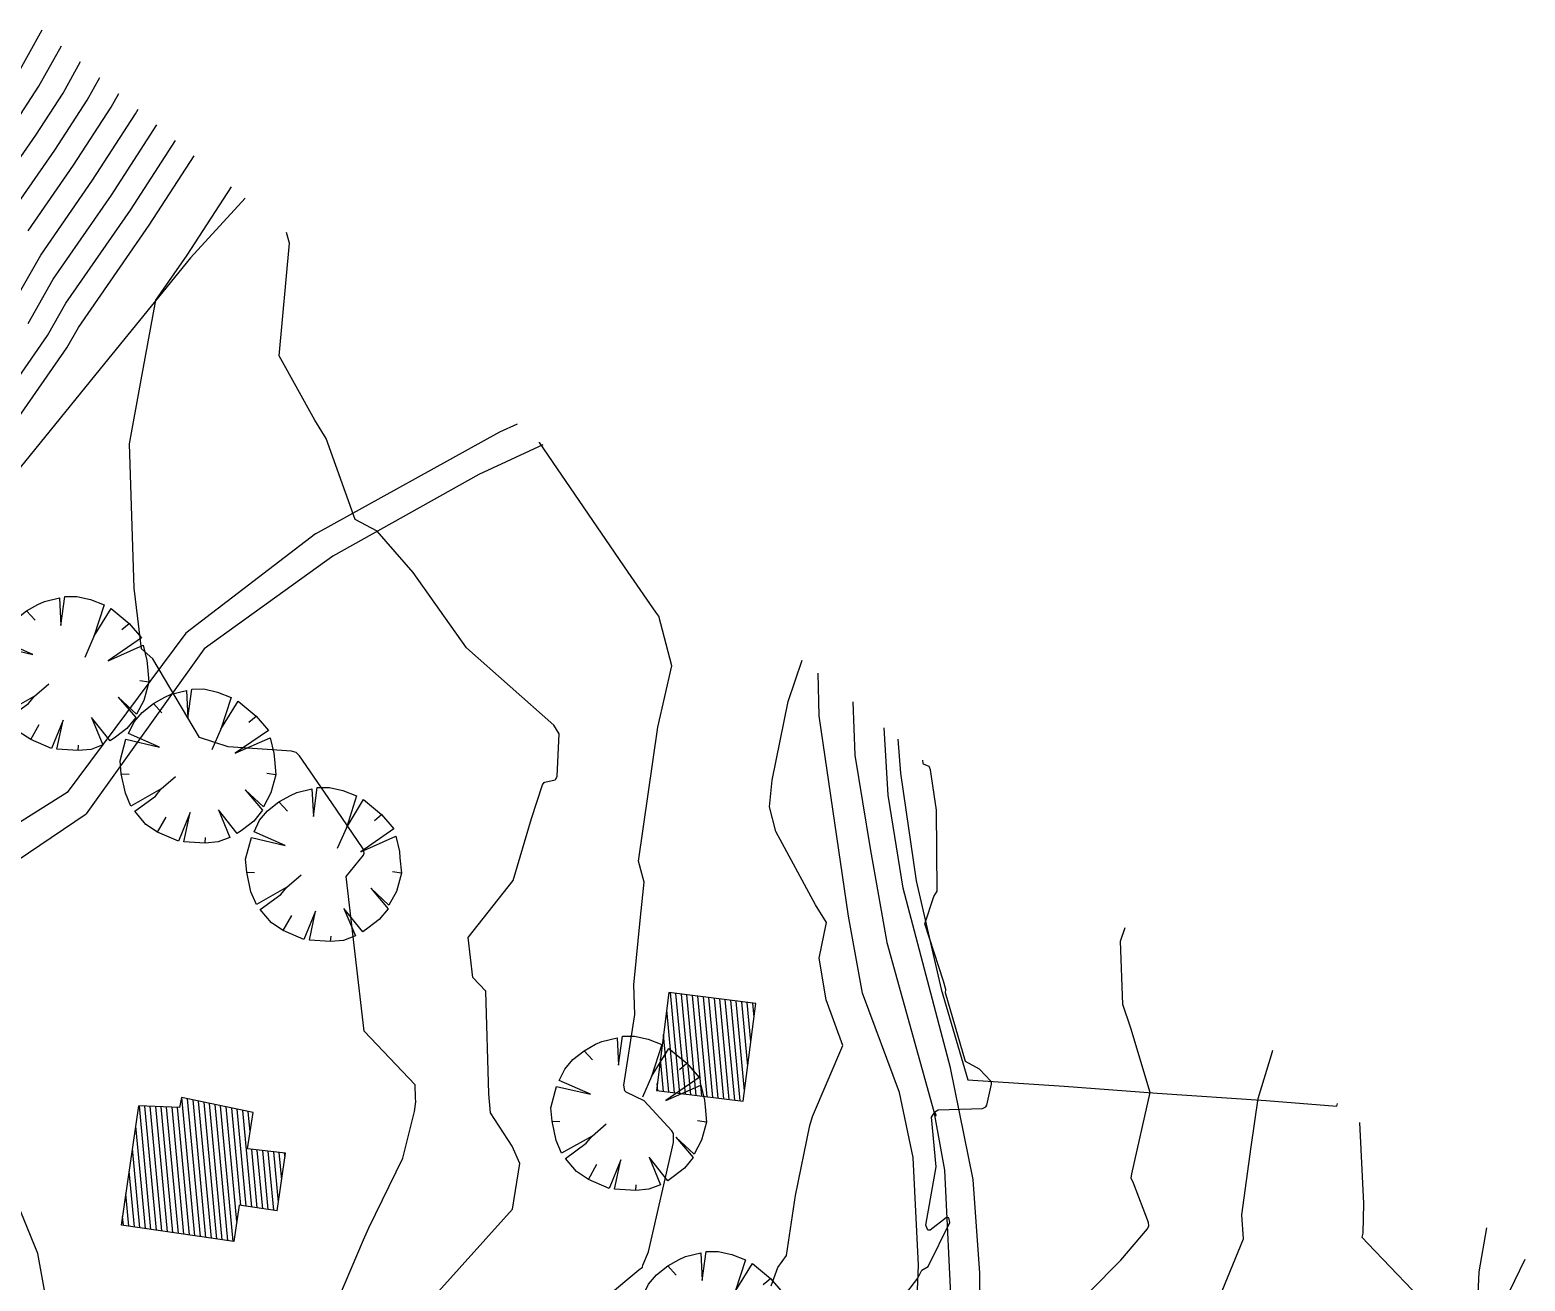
# Model space of a CAD drawing. Extents: x 15746 to 36625, y 87803 to 171760.
# Drawn here: x 19730.7 to 19904, y 88992.4 to 89137.5 of the extents above; entities that cross this region are included whole.
import ezdxf

# ---------------------------------------------------------------- set-up
doc = ezdxf.new("R2010")
doc.units = 0
doc.header["$LTSCALE"] = 5
doc.header["$MEASUREMENT"] = 0
for name, color, linetype in [('CONTOUR', 254, 'Continuous'), ('EXISTING BUILDING', 21, 'Continuous'), ('EXISTING ROAD', 25, 'Continuous'), ('FENCE & GATE', 7, 'Continuous'), ('RELIEF', 255, 'Continuous'), ('TREES & VEGETN', 72, 'Continuous')]:
    doc.layers.add(name, color=color, linetype=linetype)
pattern_1 = [(95.3223326, (76323.2345, 17837.62064), (-0.6223053866, -0.0579741825), [])]

# ---------------------------------------------------------------- blocks, each defined once
blk = doc.blocks.new('S076')
at = {"color": 0}
for p, q in [((-0.04, 0.28), (-0.07, 0.49)), ((-0.07, 0.49), (0.08, 0.49)), ((0.07, 0.43), (0.08, 0.49)), ((0.08, 0.49), (0.2, 0.47)), ((-0.35, 0.36), (-0.29, 0.41)), ((-0.29, 0.41), (-0.21, 0.45)), ((-0.21, 0.45), (-0.12, 0.48)), ((-0.12, 0.48), (-0.04, 0.28)), ((0.2, 0.47), (0.13, 0.22)), ((0.13, 0.22), (0.24, 0.44)), ((0.24, 0.44), (0.32, 0.38)), ((-0.43, 0.25), (-0.37, 0.33)), ((-0.37, 0.33), (-0.25, 0.2)), ((-0.25, 0.2), (-0.35, 0.36)), ((0.32, 0.38), (0.35, 0.35)), ((0.35, 0.35), (0.42, 0.28)), ((-0.48, 0.13), (-0.45, 0.21)), ((-0.45, 0.21), (-0.43, 0.25)), ((-0.04, 0.28), (0, 0.14)), ((0.42, 0.28), (0.37, 0.25)), ((0.42, 0.28), (0.47, 0.17)), ((-0.5, 0.04), (-0.48, 0.13)), ((-0.48, 0.13), (-0.4, 0.12)), ((0.47, 0.17), (0.49, 0.07)), ((-0.5, -0.04), (-0.5, 0.04)), ((0.49, 0.07), (0.33, 0.08)), ((0.33, 0.08), (0.5, 0.05)), ((0.5, 0.05), (0.5, -0.04)), ((-0.48, -0.12), (-0.5, -0.04)), ((-0.27, -0.06), (-0.48, -0.12)), ((-0.47, -0.16), (-0.27, -0.06)), ((0.5, -0.04), (0.48, -0.13)), ((-0.41, -0.29), (-0.47, -0.16)), ((-0.09, -0.26), (-0.07, -0.14)), ((0.47, -0.17), (0.28, -0.13)), ((0.28, -0.13), (0.45, -0.22)), ((0.48, -0.13), (0.47, -0.17)), ((-0.09, -0.26), (-0.17, -0.47)), ((-0.09, -0.32), (-0.09, -0.26)), ((0.24, -0.43), (0.15, -0.26)), ((0.15, -0.26), (0.21, -0.45)), ((0.45, -0.22), (0.41, -0.29)), ((-0.35, -0.35), (-0.41, -0.29)), ((-0.35, -0.35), (-0.31, -0.32)), ((-0.25, -0.43), (-0.35, -0.35)), ((-0.13, -0.48), (-0.09, -0.32)), ((0.07, -0.49), (0.05, -0.38)), ((0.35, -0.35), (0.24, -0.43)), ((0.35, -0.35), (0.33, -0.32)), ((0.41, -0.29), (0.35, -0.35)), ((-0.17, -0.47), (-0.25, -0.43)), ((-0.02, -0.5), (-0.13, -0.48)), ((0.21, -0.45), (0.07, -0.49)), ((0.07, -0.49), (-0.02, -0.5))]:
    blk.add_line(p, q, dxfattribs=at)

msp = doc.modelspace()

# ---------------------------------------------------------------- hatches: boundary and pattern name
at = {"layer": 'EXISTING BUILDING'}
h = msp.add_hatch(dxfattribs=at)
h.set_pattern_fill('ANSI31', color=256, scale=5, angle=50.32233, style=0)
h.set_pattern_definition(pattern_1)
h.paths.add_polyline_path([(19814.864, 89024.619), (19804.797, 89025.901), (19803.35, 89014.528), (19813.422, 89013.283)])
h = msp.add_hatch(dxfattribs=at)
h.set_pattern_fill('ANSI31', color=256, scale=5, angle=50.32233, style=0)
h.set_pattern_definition(pattern_1)
h.paths.add_polyline_path([(19754.386, 88997.017), (19741.347, 88998.934), (19743.369, 89012.758), (19748.07, 89012.552), (19748.32, 89013.725), (19756.608, 89011.961), (19755.967, 89007.757), (19760.377, 89007.249), (19759.397, 89000.578), (19755.005, 89001.224)])

# ---------------------------------------------------------------- linework, layer by layer
at = {"layer": 'CONTOUR', "color": 33}
for points in [[(19728.993, 89131.79), (19732.176, 89137.515)], [(19729.238, 89127.044), (19731.788, 89130.985), (19734.396, 89135.673)], [(19727.616, 89119.789), (19731.43, 89125.305), (19734.584, 89130.18), (19736.615, 89133.832)], [(19729.076, 89116.994), (19733.621, 89123.567), (19737.38, 89129.376), (19738.834, 89131.991)], [(19730.538, 89114.2), (19735.813, 89121.829), (19740.175, 89128.571), (19741.054, 89130.15)], [(19728.31, 89104.887), (19731.998, 89111.404), (19738.004, 89120.091), (19742.971, 89127.767), (19743.273, 89128.31)], [(19730.553, 89103.473), (19733.459, 89108.609), (19740.195, 89118.352), (19745.463, 89126.492)], [(19724.97, 89090.834), (19732.795, 89102.059), (19734.921, 89105.815), (19742.386, 89116.614), (19747.621, 89124.703)], [(19726.504, 89088.405), (19735.037, 89100.644), (19736.381, 89103.019), (19744.579, 89114.876), (19749.779, 89122.912)], [(19762.391, 88980.676), (19769.394, 88997.221), (19770.014, 88998.607), (19773.957, 89006.689), (19775.307, 89012.089), (19775.46, 89013.229), (19775.423, 89013.67), (19775.381, 89015.173), (19769.474, 89021.407), (19767.382, 89039.355), (19769.407, 89041.809), (19769.497, 89042.052), (19769.36, 89042.559), (19765.723, 89047.89), (19762.005, 89053.356), (19761.617, 89053.71), (19761.059, 89053.884), (19753.718, 89054.388), (19750.39, 89055.455), (19744.98, 89064.603), (19743.695, 89065.744), (19742.836, 89072.791), (19742.269, 89089.522), (19743.562, 89096.51), (19745.353, 89106.18), (19748.961, 89111.399), (19754.095, 89119.332)], [(19777.39, 88990.439), (19786.655, 89000.789), (19787.51, 89006.073), (19786.646, 89008.066), (19784.11, 89011.922), (19783.925, 89014.16), (19783.593, 89026.047), (19782.074, 89027.65), (19781.535, 89032.268), (19786.731, 89038.892), (19788.873, 89046.053), (19790.167, 89049.976), (19790.348, 89050.252), (19790.439, 89050.302), (19791.613, 89050.557), (19791.702, 89050.614), (19791.851, 89050.986), (19792.083, 89055.902), (19791.478, 89056.883), (19781.361, 89065.869), (19775.146, 89074.593), (19770.984, 89079.373), (19768.443, 89080.748), (19765.074, 89090.15), (19763.78, 89092.257), (19759.647, 89099.73), (19760.84, 89112.784), (19760.499, 89114.019)], [(19797.557, 88990.595), (19801.324, 88993.724), (19801.736, 88994.034), (19801.785, 88994.287), (19802.415, 88995.809), (19805.349, 89008.5), (19805.323, 89009.539), (19805.145, 89009.871), (19801.942, 89013.344), (19799.836, 89014.352), (19799.701, 89014.485), (19799.58, 89015.149), (19800.837, 89023.343), (19800.748, 89026.764), (19801.513, 89034.643), (19801.939, 89038.702), (19801.272, 89041.123), (19803.51, 89056.652), (19805.149, 89063.777), (19803.613, 89069.551), (19803.303, 89069.981), (19800.093, 89074.646), (19789.802, 89089.686), (19789.788, 89089.723)], [(19816.664, 88991.875), (19817.408, 88994.006), (19818.431, 88995.381), (19819.458, 89002.361), (19821.128, 89010.455), (19821.451, 89011.519), (19824.952, 89019.742), (19823.036, 89025.054), (19822.206, 89029.872), (19823.051, 89034.022), (19821.795, 89036.06), (19817.18, 89044.547), (19816.458, 89047.417), (19816.78, 89050.531), (19818.634, 89059.634), (19820.256, 89064.448)], [(19831.111, 88989.45), (19833.653, 88992.781), (19834.102, 88993.678), (19834.826, 88994.13), (19837.349, 88999.236), (19837.227, 88999.767), (19836.979, 88999.789), (19835.062, 88998.321), (19834.824, 88998.325), (19834.56, 88998.899), (19835.769, 89005.695), (19835.234, 89011.442), (19835.535, 89011.9), (19835.567, 89011.892), (19835.743, 89011.623), (19835.777, 89011.618), (19835.791, 89011.659), (19835.605, 89012.012), (19835.608, 89012.049), (19836.014, 89012.304), (19841.125, 89012.452), (19841.539, 89012.632), (19841.653, 89012.822), (19842.202, 89015.272), (19842.199, 89015.49), (19842.124, 89015.624), (19840.788, 89017.003), (19839.169, 89017.874), (19836.837, 89025.865), (19836.91, 89026.224), (19836.628, 89027.226), (19834.472, 89033.851), (19835.516, 89037.029), (19835.902, 89037.653), (19835.798, 89047.051), (19835.133, 89051.697), (19834.991, 89052.042), (19834.945, 89052.083), (19834.301, 89052.387), (19834.258, 89052.434), (19834.236, 89052.836), (19834.24, 89052.847)], [(19849.903, 88987.495), (19857.192, 88994.84), (19860.277, 88998.502), (19860.434, 88998.853), (19860.398, 88999.241), (19858.645, 89003.775), (19858.378, 89004.355), (19858.447, 89004.877), (19860.555, 89014.299), (19858.345, 89021.775), (19857.411, 89024.486), (19857.146, 89031.84), (19857.657, 89033.421)], [(19867.069, 88986.762), (19871.377, 88997.313), (19871.208, 89000.096), (19872.266, 89007.98), (19873.08, 89013.622), (19874.617, 89018.684), (19874.778, 89019.219)], [(19729.431, 88979.993), (19733.14, 88987.545), (19731.646, 88995.641), (19724.871, 89012.204)], [(19890.968, 88991.386), (19885.788, 88996.787), (19885.179, 88997.437), (19885.145, 88997.499), (19885.143, 88997.536), (19885.242, 88997.994), (19885.334, 89001.439), (19884.881, 89010.837)], [(19901.652, 88990.044), (19904.024, 88994.957)]]:
    msp.add_lwpolyline(points, dxfattribs=at)
at = {"layer": 'EXISTING BUILDING'}
for points in [[(19814.864, 89024.619), (19804.797, 89025.901), (19803.35, 89014.528)], [(19803.35, 89014.528), (19813.422, 89013.283), (19814.864, 89024.619)], [(19754.386, 88997.017), (19741.347, 88998.934), (19743.369, 89012.758)], [(19748.32, 89013.725), (19748.07, 89012.552), (19743.369, 89012.758)], [(19759.397, 89000.578), (19760.377, 89007.249), (19755.967, 89007.757), (19756.608, 89011.961), (19748.32, 89013.725)], [(19759.397, 89000.578), (19755.005, 89001.224), (19754.386, 88997.017)]]:
    msp.add_lwpolyline(points, dxfattribs=at)
at = {"layer": 'EXISTING ROAD'}
for points in [[(19763.849, 89079.077), (19785.198, 89090.905), (19787.234, 89091.841)], [(19790.179, 89089.398), (19782.772, 89085.956), (19765.847, 89076.504), (19750.934, 89065.726), (19737.277, 89046.6)], [(19763.849, 89079.077), (19748.82, 89067.576), (19735.079, 89049.066), (19722.491, 89041.205)], [(19826.118, 89059.584), (19826.343, 89053.414), (19828.117, 89042.606), (19830.044, 89031.706), (19835.498, 89012.102), (19836.736, 89005.303), (19837.533, 88988.45), (19837.557, 88978.808), (19839.187, 88967.096), (19842.169, 88960.067), (19847.061, 88953.913), (19857.445, 88945.197), (19863.164, 88938.243), (19865.731, 88933.759), (19867.701, 88928.372), (19868.681, 88923.102), (19867.727, 88917.38), (19865.819, 88912.722)], [(19866.478, 88908.725), (19869.925, 88914.052), (19871.056, 88916.638), (19872.141, 88922.136), (19871.191, 88927.532), (19868.753, 88934.736), (19865.478, 88940.373), (19860.685, 88946.33), (19852.12, 88953.604), (19849.414, 88956.27), (19845.739, 88960.101), (19842.393, 88966.236), (19840.92, 88975.904), (19840.843, 88993.364), (19840.059, 89004.198), (19837.446, 89017.163), (19831.937, 89037.981), (19830.221, 89048.795), (19829.75, 89056.572)], [(19710.552, 89035.498), (19725.192, 89038.444), (19737.277, 89046.6)]]:
    msp.add_lwpolyline(points, dxfattribs=at)
at = {"layer": 'FENCE & GATE'}
for points in [[(19862.757, 88918.003), (19861.408, 88932.691), (19855.263, 88942.904), (19842.77, 88952.465), (19839.879, 88955.68), (19836.523, 88964.381), (19833.387, 88979.007), (19833.482, 88988.541), (19833.712, 88994.271), (19833.122, 89006.771), (19831.52, 89014.292), (19827.235, 89025.814), (19825.618, 89034.747), (19822.205, 89057.969), (19822.116, 89062.905)], [(19831.335, 89055.257), (19831.63, 89051.315), (19833.471, 89038.857), (19836.365, 89026.278), (19839.444, 89015.76), (19850.6, 89015.049), (19861.384, 89014.237), (19874.015, 89013.364), (19882.188, 89012.72), (19882.268, 89013.005)]]:
    msp.add_lwpolyline(points, dxfattribs=at)
at = {"layer": 'RELIEF'}
for points in [[(19755.683, 89118.014), (19749.339, 89111.098), (19738.894, 89098.213), (19728.448, 89085.327), (19711.141, 89076.241), (19702.228, 89065.976), (19693.314, 89055.712), (19686.827, 89043.289), (19680.339, 89030.866)], [(19855.554, 88979.326), (19873.625, 88977.958), (19886.338, 88979.343), (19898.204, 88982.296), (19898.689, 88993.491), (19899.603, 88998.624)]]:
    msp.add_lwpolyline(points, dxfattribs=at)

# ---------------------------------------------------------------- block references
at = {"layer": 'TREES & VEGETN', "xscale": 18, "yscale": 18, "zscale": 18, "rotation": 320.3223326313388}
for p in [(19735.501, 89062.817), (19750.21, 89052.075), (19764.758, 89040.668), (19800.126, 89011.819), (19809.816, 88986.868)]:
    msp.add_blockref('S076', p, dxfattribs=at)

doc.saveas('drawing.dxf')
